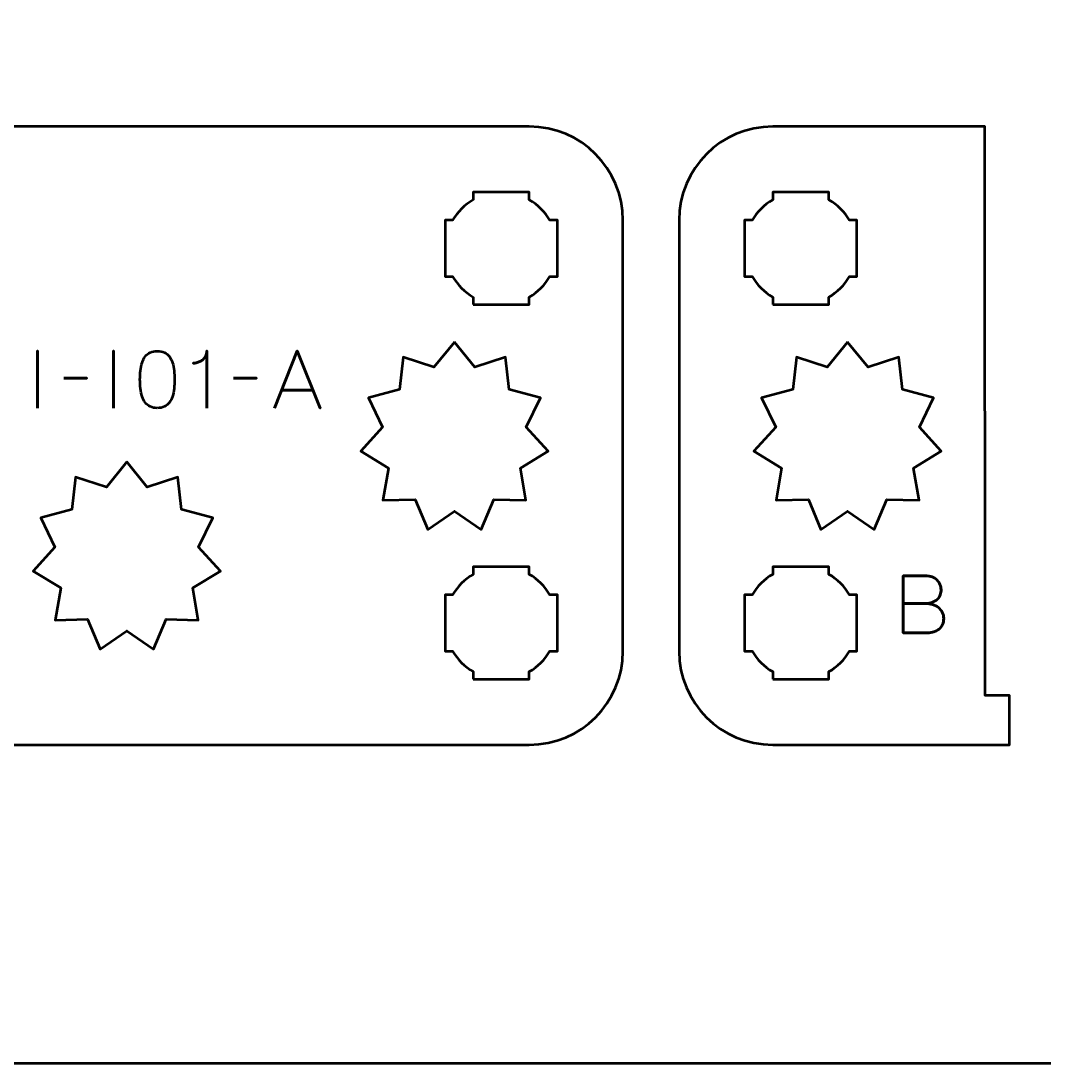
# Model space of a CAD drawing. Header units: centimetres. Extents: x -21 to 0, y -29.7 to 0.
# Drawn here: x -15.97 to -10.5, y -29.7 to -24.14 of the extents above; entities that cross this region are included whole.
import ezdxf

# ---------------------------------------------------------------- set-up
doc = ezdxf.new("R2010")
doc.units = ezdxf.units.CM
doc.header["$MEASUREMENT"] = 0
doc.layers.add('Layer 1', color=7, linetype='Continuous')

msp = doc.modelspace()

# ---------------------------------------------------------------- linework, layer by layer
at = {"layer": 'Layer 1', "color": 1, "lineweight": 53}
msp.add_open_spline([(-21.00003, -29.19995), (-21.00003, -29.19995), (-21.00003, -10.09992), (-21.00003, -10.09992), (-21.00003, -10.09992), (-21.00003, -10.01709), (-20.93286, -9.94992), (-20.85003, -9.94992), (-20.85003, -9.94992), (-20.7672, -9.94992), (-20.70003, -9.88275), (-20.70003, -9.79992), (-20.70003, -9.79992), (-20.70003, -9.71709), (-20.7672, -9.64992), (-20.85003, -9.64992), (-20.85003, -9.64992), (-20.93286, -9.64992), (-21.00003, -9.58275), (-21.00003, -9.49992), (-21.00003, -9.49992), (-21.00003, -9.41709), (-20.93286, -9.34992), (-20.85003, -9.34992), (-20.85003, -9.34992), (-20.7672, -9.34992), (-20.70003, -9.28275), (-20.70003, -9.19992), (-20.70003, -9.19992), (-20.70003, -9.11709), (-20.7672, -9.04992), (-20.85003, -9.04992), (-20.85003, -9.04992), (-20.93286, -9.04992), (-21.00003, -8.98275), (-21.00003, -8.89992), (-21.00003, -8.89992), (-21.00003, -8.81709), (-20.93286, -8.74992), (-20.85003, -8.74992), (-20.85003, -8.74992), (-20.7672, -8.74992), (-20.70003, -8.68275), (-20.70003, -8.59992), (-20.70003, -8.59992), (-20.70003, -8.51709), (-20.7672, -8.44992), (-20.85003, -8.44992), (-20.85003, -8.44992), (-20.93286, -8.44992), (-21.00003, -8.38275), (-21.00003, -8.29992), (-21.00003, -8.29992), (-21.00003, -8.21709), (-20.93286, -8.14992), (-20.85003, -8.14992), (-20.85003, -8.14992), (-20.7672, -8.14992), (-20.70003, -8.08275), (-20.70003, -7.99992), (-20.70003, -7.99992), (-20.70003, -7.91709), (-20.7672, -7.84992), (-20.85003, -7.84992), (-20.85003, -7.84992), (-20.93286, -7.84992), (-21.00003, -7.78275), (-21.00003, -7.69992), (-21.00003, -7.69992), (-21.00003, -7.61709), (-20.93286, -7.54992), (-20.85003, -7.54992), (-20.85003, -7.54992), (-20.7672, -7.54992), (-20.70003, -7.48275), (-20.70003, -7.39992), (-20.70003, -7.39992), (-20.70003, -7.31709), (-20.7672, -7.24992), (-20.85003, -7.24992), (-20.85003, -7.24992), (-20.93286, -7.24992), (-21.00003, -7.18275), (-21.00003, -7.09992), (-21.00003, -7.09992), (-21.00003, -7.01709), (-20.93286, -6.94992), (-20.85003, -6.94992), (-20.85003, -6.94992), (-20.7672, -6.94992), (-20.70003, -6.88275), (-20.70003, -6.79992), (-20.70003, -6.79992), (-20.70003, -6.71709), (-20.7672, -6.64992), (-20.85003, -6.64992), (-20.85003, -6.64992), (-20.93286, -6.64992), (-21.00003, -6.58275), (-21.00003, -6.49992), (-21.00003, -6.49992), (-21.00003, -6.41709), (-20.93286, -6.34992), (-20.85003, -6.34992), (-20.85003, -6.34992), (-20.7672, -6.34992), (-20.70003, -6.28275), (-20.70003, -6.19992), (-20.70003, -6.19992), (-20.70003, -6.11709), (-20.7672, -6.04992), (-20.85003, -6.04992), (-20.85003, -6.04992), (-20.93286, -6.04992), (-21.00003, -5.98275), (-21.00003, -5.89992), (-21.00003, -5.89992), (-21.00003, -5.81709), (-20.93286, -5.74992), (-20.85003, -5.74992), (-20.85003, -5.74992), (-20.7672, -5.74992), (-20.70003, -5.68275), (-20.70003, -5.59992), (-20.70003, -5.59992), (-20.70003, -5.51709), (-20.7672, -5.44992), (-20.85003, -5.44992), (-20.85003, -5.44992), (-20.93286, -5.44992), (-21.00003, -5.38275), (-21.00003, -5.29992), (-21.00003, -5.29992), (-21.00003, -5.21709), (-20.93286, -5.14992), (-20.85003, -5.14992), (-20.85003, -5.14992), (-20.7672, -5.14992), (-20.70003, -5.08275), (-20.70003, -4.99992), (-20.70003, -4.99992), (-20.70003, -4.91709), (-20.7672, -4.84992), (-20.85003, -4.84992), (-20.85003, -4.84992), (-20.93286, -4.84992), (-21.00003, -4.78275), (-21.00003, -4.69992), (-21.00003, -4.69992), (-21.00003, -4.61709), (-20.93286, -4.54992), (-20.85003, -4.54992), (-20.85003, -4.54992), (-20.7672, -4.54992), (-20.70003, -4.48275), (-20.70003, -4.39992), (-20.70003, -4.39992), (-20.70003, -4.31709), (-20.7672, -4.24992), (-20.85003, -4.24992), (-20.85003, -4.24992), (-20.93286, -4.24992), (-21.00003, -4.18275), (-21.00003, -4.09992), (-21.00003, -4.09992), (-21.00003, -4.01709), (-20.93286, -3.94992), (-20.85003, -3.94992), (-20.85003, -3.94992), (-20.7672, -3.94992), (-20.70003, -3.88275), (-20.70003, -3.79992), (-20.70003, -3.79992), (-20.70003, -3.71709), (-20.7672, -3.64992), (-20.85003, -3.64992), (-20.85003, -3.64992), (-20.93286, -3.64992), (-21.00003, -3.58275), (-21.00003, -3.49992), (-21.00003, -3.49992), (-21.00003, -3.41709), (-20.93286, -3.34992), (-20.85003, -3.34992), (-20.85003, -3.34992), (-20.7672, -3.34992), (-20.70003, -3.28275), (-20.70003, -3.19992), (-20.70003, -3.19992), (-20.70003, -3.11709), (-20.7672, -3.04992), (-20.85003, -3.04992), (-20.85003, -3.04992), (-20.93286, -3.04992), (-21.00003, -2.98275), (-21.00003, -2.89992), (-21.00003, -2.89992), (-21.00003, -2.81709), (-20.93286, -2.74992), (-20.85003, -2.74992), (-20.85003, -2.74992), (-20.7672, -2.74992), (-20.70003, -2.68275), (-20.70003, -2.59992), (-20.70003, -2.59992), (-20.70003, -2.51709), (-20.7672, -2.44992), (-20.85003, -2.44992), (-20.85003, -2.44992), (-20.93286, -2.44992), (-21.00003, -2.38275), (-21.00003, -2.29992), (-21.00003, -2.29992), (-21.00003, -2.21709), (-20.93286, -2.14992), (-20.85003, -2.14992), (-20.85003, -2.14992), (-20.7672, -2.14992), (-20.70003, -2.08275), (-20.70003, -1.99992), (-20.70003, -1.99992), (-20.70003, -1.91709), (-20.7672, -1.84992), (-20.85003, -1.84992), (-20.85003, -1.84992), (-20.93286, -1.84992), (-21.00003, -1.78275), (-21.00003, -1.69992), (-21.00003, -1.69992), (-21.00003, -1.61709), (-20.93286, -1.54992), (-20.85003, -1.54992), (-20.85003, -1.54992), (-20.7672, -1.54992), (-20.70003, -1.48275), (-20.70003, -1.39992), (-20.70003, -1.39992), (-20.70003, -1.31709), (-20.7672, -1.24992), (-20.85003, -1.24992), (-20.85003, -1.24992), (-20.93286, -1.24992), (-21.00003, -1.18275), (-21.00003, -1.09992), (-21.00003, -1.09992), (-21.00003, -1.09992), (-21.00003, -0.49992), (-21.00003, -0.49992), (-21.00003, -0.49992), (-21.00003, -0.22295), (-20.77694, 0.00004), (-20.49994, 0.00004), (-20.49994, 0.00004), (-20.49994, 0.00004), (-0.50008, 0.00004), (-0.50008, 0.00004), (-0.50008, 0.00004), (-0.22294, 0.00004), (0.00002, -0.22295), (0.00002, -0.49992), (0.00002, -0.49992), (0.00002, -0.49992), (0.00002, -29.19995), (0.00002, -29.19995), (0.00002, -29.19995), (0.00002, -29.47695), (-0.22294, -29.70004), (-0.50008, -29.70004), (-0.50008, -29.70004), (-0.50008, -29.70004), (-20.49994, -29.70004), (-20.49994, -29.70004), (-20.49994, -29.70004), (-20.77694, -29.70004), (-21.00003, -29.47695), (-21.00003, -29.19995)], degree=3, knots=[0, 0, 0, 0, 0.0144928, 0.0144928, 0.0144928, 0.0144928, 0.0289855, 0.0289855, 0.0289855, 0.0289855, 0.0434783, 0.0434783, 0.0434783, 0.0434783, 0.057971, 0.057971, 0.057971, 0.057971, 0.0724638, 0.0724638, 0.0724638, 0.0724638, 0.0869565, 0.0869565, 0.0869565, 0.0869565, 0.1014493, 0.1014493, 0.1014493, 0.1014493, 0.115942, 0.115942, 0.115942, 0.115942, 0.1304348, 0.1304348, 0.1304348, 0.1304348, 0.1449275, 0.1449275, 0.1449275, 0.1449275, 0.1594203, 0.1594203, 0.1594203, 0.1594203, 0.173913, 0.173913, 0.173913, 0.173913, 0.1884058, 0.1884058, 0.1884058, 0.1884058, 0.2028986, 0.2028986, 0.2028986, 0.2028986, 0.2173913, 0.2173913, 0.2173913, 0.2173913, 0.2318841, 0.2318841, 0.2318841, 0.2318841, 0.2463768, 0.2463768, 0.2463768, 0.2463768, 0.2608696, 0.2608696, 0.2608696, 0.2608696, 0.2753623, 0.2753623, 0.2753623, 0.2753623, 0.2898551, 0.2898551, 0.2898551, 0.2898551, 0.3043478, 0.3043478, 0.3043478, 0.3043478, 0.3188406, 0.3188406, 0.3188406, 0.3188406, 0.3333333, 0.3333333, 0.3333333, 0.3333333, 0.3478261, 0.3478261, 0.3478261, 0.3478261, 0.3623188, 0.3623188, 0.3623188, 0.3623188, 0.3768116, 0.3768116, 0.3768116, 0.3768116, 0.3913043, 0.3913043, 0.3913043, 0.3913043, 0.4057971, 0.4057971, 0.4057971, 0.4057971, 0.4202899, 0.4202899, 0.4202899, 0.4202899, 0.4347826, 0.4347826, 0.4347826, 0.4347826, 0.4492754, 0.4492754, 0.4492754, 0.4492754, 0.4637681, 0.4637681, 0.4637681, 0.4637681, 0.4782609, 0.4782609, 0.4782609, 0.4782609, 0.4927536, 0.4927536, 0.4927536, 0.4927536, 0.5072464, 0.5072464, 0.5072464, 0.5072464, 0.5217391, 0.5217391, 0.5217391, 0.5217391, 0.5362319, 0.5362319, 0.5362319, 0.5362319, 0.5507246, 0.5507246, 0.5507246, 0.5507246, 0.5652174, 0.5652174, 0.5652174, 0.5652174, 0.5797101, 0.5797101, 0.5797101, 0.5797101, 0.5942029, 0.5942029, 0.5942029, 0.5942029, 0.6086957, 0.6086957, 0.6086957, 0.6086957, 0.6231884, 0.6231884, 0.6231884, 0.6231884, 0.6376812, 0.6376812, 0.6376812, 0.6376812, 0.6521739, 0.6521739, 0.6521739, 0.6521739, 0.6666667, 0.6666667, 0.6666667, 0.6666667, 0.6811594, 0.6811594, 0.6811594, 0.6811594, 0.6956522, 0.6956522, 0.6956522, 0.6956522, 0.7101449, 0.7101449, 0.7101449, 0.7101449, 0.7246377, 0.7246377, 0.7246377, 0.7246377, 0.7391304, 0.7391304, 0.7391304, 0.7391304, 0.7536232, 0.7536232, 0.7536232, 0.7536232, 0.7681159, 0.7681159, 0.7681159, 0.7681159, 0.7826087, 0.7826087, 0.7826087, 0.7826087, 0.7971014, 0.7971014, 0.7971014, 0.7971014, 0.8115942, 0.8115942, 0.8115942, 0.8115942, 0.826087, 0.826087, 0.826087, 0.826087, 0.8405797, 0.8405797, 0.8405797, 0.8405797, 0.8550725, 0.8550725, 0.8550725, 0.8550725, 0.8695652, 0.8695652, 0.8695652, 0.8695652, 0.884058, 0.884058, 0.884058, 0.884058, 0.8985507, 0.8985507, 0.8985507, 0.8985507, 0.9130435, 0.9130435, 0.9130435, 0.9130435, 0.9275362, 0.9275362, 0.9275362, 0.9275362, 0.942029, 0.942029, 0.942029, 0.942029, 0.9565217, 0.9565217, 0.9565217, 0.9565217, 0.9710145, 0.9710145, 0.9710145, 0.9710145, 0.9855072, 0.9855072, 0.9855072, 0.9855072, 1, 1, 1, 1], dxfattribs=at)
at = {"layer": 'Layer 1', "color": 3, "lineweight": 53}
for points in [[(-17.54991, -24.69998), (-17.54991, -24.69998), (-13.25004, -24.69998), (-13.25004, -24.69998), (-13.25004, -24.69998), (-12.9729, -24.69998), (-12.74994, -24.92307), (-12.74994, -25.20007), (-12.74994, -25.20007), (-12.74994, -25.20007), (-12.74994, -27.49994), (-12.74994, -27.49994), (-12.74994, -27.49994), (-12.74994, -27.77708), (-12.9729, -28.00004), (-13.25004, -28.00004), (-13.25004, -28.00004), (-13.25004, -28.00004), (-17.54991, -28.00004), (-17.54991, -28.00004), (-17.54991, -28.00004), (-17.82691, -28.00004), (-18.05, -27.77708), (-18.05, -27.49994), (-18.05, -27.49994), (-18.05, -27.49994), (-18.05, -25.20007), (-18.05, -25.20007), (-18.05, -25.20007), (-18.05, -24.92307), (-17.82691, -24.69998), (-17.54991, -24.69998)], [(-11.94991, -24.69998), (-11.94991, -24.69998), (-10.81599, -24.69998), (-10.81599, -24.69998), (-10.81599, -24.69998), (-10.81599, -24.69998), (-10.81597, -27.73754), (-10.81597, -27.73754), (-10.81597, -27.73754), (-10.81597, -27.73754), (-10.68497, -27.73754), (-10.68497, -27.73754), (-10.68497, -27.73754), (-10.68497, -27.73754), (-10.68499, -28.00004), (-10.68499, -28.00004), (-10.68499, -28.00004), (-10.68499, -28.00004), (-11.94991, -28.00004), (-11.94991, -28.00004), (-11.94991, -28.00004), (-12.22691, -28.00004), (-12.45, -27.77708), (-12.45, -27.49994), (-12.45, -27.49994), (-12.45, -27.49994), (-12.45, -25.20007), (-12.45, -25.20007), (-12.45, -25.20007), (-12.45, -24.92307), (-12.22691, -24.69998), (-11.94991, -24.69998)]]:
    msp.add_open_spline(points, degree=3, knots=[0, 0, 0, 0, 0.125, 0.125, 0.125, 0.125, 0.25, 0.25, 0.25, 0.25, 0.375, 0.375, 0.375, 0.375, 0.5, 0.5, 0.5, 0.5, 0.625, 0.625, 0.625, 0.625, 0.75, 0.75, 0.75, 0.75, 0.875, 0.875, 0.875, 0.875, 1, 1, 1, 1], dxfattribs=at)
at = {"layer": 'Layer 1', "lineweight": 53}
for points, knots in [([(-13.55004, -25.65001), (-13.55004, -25.65001), (-13.55004, -25.6099), (-13.55004, -25.6099), (-13.55004, -25.6099), (-13.59551, -25.58358), (-13.6334, -25.54555), (-13.65986, -25.50008), (-13.65986, -25.50008), (-13.65986, -25.50008), (-13.69997, -25.50008), (-13.69997, -25.50008), (-13.69997, -25.50008), (-13.69997, -25.50008), (-13.69997, -25.35001), (-13.69997, -25.35001), (-13.69997, -25.35001), (-13.69997, -25.35001), (-13.69997, -25.20007), (-13.69997, -25.20007), (-13.69997, -25.20007), (-13.69997, -25.20007), (-13.65986, -25.20007), (-13.65986, -25.20007), (-13.65986, -25.20007), (-13.6334, -25.15446), (-13.59551, -25.11654), (-13.55004, -25.09022), (-13.55004, -25.09022), (-13.55004, -25.09022), (-13.55004, -25.05), (-13.55004, -25.05), (-13.55004, -25.05), (-13.55004, -25.05), (-13.39997, -25.05), (-13.39997, -25.05), (-13.39997, -25.05), (-13.39997, -25.05), (-13.25004, -25.05), (-13.25004, -25.05), (-13.25004, -25.05), (-13.25004, -25.05), (-13.25004, -25.09022), (-13.25004, -25.09022), (-13.25004, -25.09022), (-13.20442, -25.11654), (-13.1665, -25.15446), (-13.14018, -25.20007), (-13.14018, -25.20007), (-13.14018, -25.20007), (-13.09997, -25.20007), (-13.09997, -25.20007), (-13.09997, -25.20007), (-13.09997, -25.20007), (-13.09997, -25.35001), (-13.09997, -25.35001), (-13.09997, -25.35001), (-13.09997, -25.35001), (-13.09997, -25.50008), (-13.09997, -25.50008), (-13.09997, -25.50008), (-13.09997, -25.50008), (-13.14018, -25.50008), (-13.14018, -25.50008), (-13.14018, -25.50008), (-13.1665, -25.54555), (-13.20442, -25.58358), (-13.25004, -25.6099), (-13.25004, -25.6099), (-13.25004, -25.6099), (-13.25004, -25.65001), (-13.25004, -25.65001), (-13.25004, -25.65001), (-13.25004, -25.65001), (-13.39997, -25.65001), (-13.39997, -25.65001), (-13.39997, -25.65001), (-13.39997, -25.65001), (-13.55004, -25.65001), (-13.55004, -25.65001)], [0, 0, 0, 0, 0.05, 0.05, 0.05, 0.05, 0.1, 0.1, 0.1, 0.1, 0.15, 0.15, 0.15, 0.15, 0.2, 0.2, 0.2, 0.2, 0.25, 0.25, 0.25, 0.25, 0.3, 0.3, 0.3, 0.3, 0.35, 0.35, 0.35, 0.35, 0.4, 0.4, 0.4, 0.4, 0.45, 0.45, 0.45, 0.45, 0.5, 0.5, 0.5, 0.5, 0.55, 0.55, 0.55, 0.55, 0.6, 0.6, 0.6, 0.6, 0.65, 0.65, 0.65, 0.65, 0.7, 0.7, 0.7, 0.7, 0.75, 0.75, 0.75, 0.75, 0.8, 0.8, 0.8, 0.8, 0.85, 0.85, 0.85, 0.85, 0.9, 0.9, 0.9, 0.9, 0.95, 0.95, 0.95, 0.95, 1, 1, 1, 1]), ([(-11.94991, -25.65001), (-11.94991, -25.65001), (-11.94991, -25.6099), (-11.94991, -25.6099), (-11.94991, -25.6099), (-11.99552, -25.58358), (-12.03344, -25.54555), (-12.05976, -25.50008), (-12.05976, -25.50008), (-12.05976, -25.50008), (-12.09998, -25.50008), (-12.09998, -25.50008), (-12.09998, -25.50008), (-12.09998, -25.50008), (-12.09998, -25.35001), (-12.09998, -25.35001), (-12.09998, -25.35001), (-12.09998, -25.35001), (-12.09998, -25.20007), (-12.09998, -25.20007), (-12.09998, -25.20007), (-12.09998, -25.20007), (-12.05976, -25.20007), (-12.05976, -25.20007), (-12.05976, -25.20007), (-12.03344, -25.15446), (-11.99552, -25.11654), (-11.94991, -25.09022), (-11.94991, -25.09022), (-11.94991, -25.09022), (-11.94991, -25.05), (-11.94991, -25.05), (-11.94991, -25.05), (-11.94991, -25.05), (-11.79998, -25.05), (-11.79998, -25.05), (-11.79998, -25.05), (-11.79998, -25.05), (-11.6499, -25.05), (-11.6499, -25.05), (-11.6499, -25.05), (-11.6499, -25.05), (-11.6499, -25.09022), (-11.6499, -25.09022), (-11.6499, -25.09022), (-11.60443, -25.11654), (-11.5664, -25.15446), (-11.54008, -25.20007), (-11.54008, -25.20007), (-11.54008, -25.20007), (-11.49997, -25.20007), (-11.49997, -25.20007), (-11.49997, -25.20007), (-11.49997, -25.20007), (-11.49997, -25.35001), (-11.49997, -25.35001), (-11.49997, -25.35001), (-11.49997, -25.35001), (-11.49997, -25.50008), (-11.49997, -25.50008), (-11.49997, -25.50008), (-11.49997, -25.50008), (-11.54008, -25.50008), (-11.54008, -25.50008), (-11.54008, -25.50008), (-11.5664, -25.54555), (-11.60443, -25.58358), (-11.6499, -25.6099), (-11.6499, -25.6099), (-11.6499, -25.6099), (-11.6499, -25.65001), (-11.6499, -25.65001), (-11.6499, -25.65001), (-11.6499, -25.65001), (-11.79998, -25.65001), (-11.79998, -25.65001), (-11.79998, -25.65001), (-11.79998, -25.65001), (-11.94991, -25.65001), (-11.94991, -25.65001)], [0, 0, 0, 0, 0.05, 0.05, 0.05, 0.05, 0.1, 0.1, 0.1, 0.1, 0.15, 0.15, 0.15, 0.15, 0.2, 0.2, 0.2, 0.2, 0.25, 0.25, 0.25, 0.25, 0.3, 0.3, 0.3, 0.3, 0.35, 0.35, 0.35, 0.35, 0.4, 0.4, 0.4, 0.4, 0.45, 0.45, 0.45, 0.45, 0.5, 0.5, 0.5, 0.5, 0.55, 0.55, 0.55, 0.55, 0.6, 0.6, 0.6, 0.6, 0.65, 0.65, 0.65, 0.65, 0.7, 0.7, 0.7, 0.7, 0.75, 0.75, 0.75, 0.75, 0.8, 0.8, 0.8, 0.8, 0.85, 0.85, 0.85, 0.85, 0.9, 0.9, 0.9, 0.9, 0.95, 0.95, 0.95, 0.95, 1, 1, 1, 1]), ([(-13.64997, -25.85001), (-13.64997, -25.85001), (-13.54073, -25.98448), (-13.54073, -25.98448), (-13.54073, -25.98448), (-13.54073, -25.98448), (-13.37686, -25.93103), (-13.37686, -25.93103), (-13.37686, -25.93103), (-13.37686, -25.93103), (-13.35693, -26.10382), (-13.35693, -26.10382), (-13.35693, -26.10382), (-13.35693, -26.10382), (-13.19047, -26.14834), (-13.19047, -26.14834), (-13.19047, -26.14834), (-13.19047, -26.14834), (-13.26617, -26.30459), (-13.26617, -26.30459), (-13.26617, -26.30459), (-13.26617, -26.30459), (-13.14997, -26.43298), (-13.14997, -26.43298), (-13.14997, -26.43298), (-13.14997, -26.43298), (-13.29726, -26.52308), (-13.29726, -26.52308), (-13.29726, -26.52308), (-13.29726, -26.52308), (-13.26821, -26.69454), (-13.26821, -26.69454), (-13.26821, -26.69454), (-13.26821, -26.69454), (-13.44034, -26.68989), (-13.44034, -26.68989), (-13.44034, -26.68989), (-13.44034, -26.68989), (-13.50766, -26.85001), (-13.50766, -26.85001), (-13.50766, -26.85001), (-13.50766, -26.85001), (-13.64997, -26.75208), (-13.64997, -26.75208), (-13.64997, -26.75208), (-13.64997, -26.75208), (-13.79228, -26.85001), (-13.79228, -26.85001), (-13.79228, -26.85001), (-13.79228, -26.85001), (-13.8596, -26.68989), (-13.8596, -26.68989), (-13.8596, -26.68989), (-13.8596, -26.68989), (-14.03173, -26.69454), (-14.03173, -26.69454), (-14.03173, -26.69454), (-14.03173, -26.69454), (-14.00268, -26.52308), (-14.00268, -26.52308), (-14.00268, -26.52308), (-14.00268, -26.52308), (-14.14997, -26.43298), (-14.14997, -26.43298), (-14.14997, -26.43298), (-14.14997, -26.43298), (-14.03377, -26.30459), (-14.03377, -26.30459), (-14.03377, -26.30459), (-14.03377, -26.30459), (-14.10947, -26.14834), (-14.10947, -26.14834), (-14.10947, -26.14834), (-14.10947, -26.14834), (-13.94301, -26.10382), (-13.94301, -26.10382), (-13.94301, -26.10382), (-13.94301, -26.10382), (-13.92308, -25.93103), (-13.92308, -25.93103), (-13.92308, -25.93103), (-13.92308, -25.93103), (-13.75921, -25.98448), (-13.75921, -25.98448), (-13.75921, -25.98448), (-13.75921, -25.98448), (-13.64997, -25.85001), (-13.64997, -25.85001)], [0, 0, 0, 0, 0.0454545, 0.0454545, 0.0454545, 0.0454545, 0.0909091, 0.0909091, 0.0909091, 0.0909091, 0.1363636, 0.1363636, 0.1363636, 0.1363636, 0.1818182, 0.1818182, 0.1818182, 0.1818182, 0.2272727, 0.2272727, 0.2272727, 0.2272727, 0.2727273, 0.2727273, 0.2727273, 0.2727273, 0.3181818, 0.3181818, 0.3181818, 0.3181818, 0.3636364, 0.3636364, 0.3636364, 0.3636364, 0.4090909, 0.4090909, 0.4090909, 0.4090909, 0.4545455, 0.4545455, 0.4545455, 0.4545455, 0.5, 0.5, 0.5, 0.5, 0.5454545, 0.5454545, 0.5454545, 0.5454545, 0.5909091, 0.5909091, 0.5909091, 0.5909091, 0.6363636, 0.6363636, 0.6363636, 0.6363636, 0.6818182, 0.6818182, 0.6818182, 0.6818182, 0.7272727, 0.7272727, 0.7272727, 0.7272727, 0.7727273, 0.7727273, 0.7727273, 0.7727273, 0.8181818, 0.8181818, 0.8181818, 0.8181818, 0.8636364, 0.8636364, 0.8636364, 0.8636364, 0.9090909, 0.9090909, 0.9090909, 0.9090909, 0.9545455, 0.9545455, 0.9545455, 0.9545455, 1, 1, 1, 1]), ([(-11.54997, -25.85001), (-11.54997, -25.85001), (-11.44073, -25.98448), (-11.44073, -25.98448), (-11.44073, -25.98448), (-11.44073, -25.98448), (-11.27686, -25.93103), (-11.27686, -25.93103), (-11.27686, -25.93103), (-11.27686, -25.93103), (-11.25693, -26.10382), (-11.25693, -26.10382), (-11.25693, -26.10382), (-11.25693, -26.10382), (-11.09047, -26.14834), (-11.09047, -26.14834), (-11.09047, -26.14834), (-11.09047, -26.14834), (-11.16617, -26.30459), (-11.16617, -26.30459), (-11.16617, -26.30459), (-11.16617, -26.30459), (-11.04997, -26.43298), (-11.04997, -26.43298), (-11.04997, -26.43298), (-11.04997, -26.43298), (-11.19726, -26.52308), (-11.19726, -26.52308), (-11.19726, -26.52308), (-11.19726, -26.52308), (-11.16821, -26.69454), (-11.16821, -26.69454), (-11.16821, -26.69454), (-11.16821, -26.69454), (-11.34034, -26.68989), (-11.34034, -26.68989), (-11.34034, -26.68989), (-11.34034, -26.68989), (-11.40766, -26.85001), (-11.40766, -26.85001), (-11.40766, -26.85001), (-11.40766, -26.85001), (-11.54997, -26.75208), (-11.54997, -26.75208), (-11.54997, -26.75208), (-11.54997, -26.75208), (-11.69228, -26.85001), (-11.69228, -26.85001), (-11.69228, -26.85001), (-11.69228, -26.85001), (-11.7596, -26.68989), (-11.7596, -26.68989), (-11.7596, -26.68989), (-11.7596, -26.68989), (-11.93173, -26.69454), (-11.93173, -26.69454), (-11.93173, -26.69454), (-11.93173, -26.69454), (-11.90268, -26.52308), (-11.90268, -26.52308), (-11.90268, -26.52308), (-11.90268, -26.52308), (-12.04997, -26.43298), (-12.04997, -26.43298), (-12.04997, -26.43298), (-12.04997, -26.43298), (-11.93377, -26.30459), (-11.93377, -26.30459), (-11.93377, -26.30459), (-11.93377, -26.30459), (-12.00947, -26.14834), (-12.00947, -26.14834), (-12.00947, -26.14834), (-12.00947, -26.14834), (-11.84301, -26.10382), (-11.84301, -26.10382), (-11.84301, -26.10382), (-11.84301, -26.10382), (-11.82308, -25.93103), (-11.82308, -25.93103), (-11.82308, -25.93103), (-11.82308, -25.93103), (-11.65921, -25.98448), (-11.65921, -25.98448), (-11.65921, -25.98448), (-11.65921, -25.98448), (-11.54997, -25.85001), (-11.54997, -25.85001)], [0, 0, 0, 0, 0.0454545, 0.0454545, 0.0454545, 0.0454545, 0.0909091, 0.0909091, 0.0909091, 0.0909091, 0.1363636, 0.1363636, 0.1363636, 0.1363636, 0.1818182, 0.1818182, 0.1818182, 0.1818182, 0.2272727, 0.2272727, 0.2272727, 0.2272727, 0.2727273, 0.2727273, 0.2727273, 0.2727273, 0.3181818, 0.3181818, 0.3181818, 0.3181818, 0.3636364, 0.3636364, 0.3636364, 0.3636364, 0.4090909, 0.4090909, 0.4090909, 0.4090909, 0.4545455, 0.4545455, 0.4545455, 0.4545455, 0.5, 0.5, 0.5, 0.5, 0.5454545, 0.5454545, 0.5454545, 0.5454545, 0.5909091, 0.5909091, 0.5909091, 0.5909091, 0.6363636, 0.6363636, 0.6363636, 0.6363636, 0.6818182, 0.6818182, 0.6818182, 0.6818182, 0.7272727, 0.7272727, 0.7272727, 0.7272727, 0.7727273, 0.7727273, 0.7727273, 0.7727273, 0.8181818, 0.8181818, 0.8181818, 0.8181818, 0.8636364, 0.8636364, 0.8636364, 0.8636364, 0.9090909, 0.9090909, 0.9090909, 0.9090909, 0.9545455, 0.9545455, 0.9545455, 0.9545455, 1, 1, 1, 1]), ([(-15.39997, -26.4897), (-15.39997, -26.4897), (-15.29073, -26.62417), (-15.29073, -26.62417), (-15.29073, -26.62417), (-15.29073, -26.62417), (-15.12686, -26.57072), (-15.12686, -26.57072), (-15.12686, -26.57072), (-15.12686, -26.57072), (-15.10693, -26.74351), (-15.10693, -26.74351), (-15.10693, -26.74351), (-15.10693, -26.74351), (-14.94047, -26.78803), (-14.94047, -26.78803), (-14.94047, -26.78803), (-14.94047, -26.78803), (-15.01617, -26.94428), (-15.01617, -26.94428), (-15.01617, -26.94428), (-15.01617, -26.94428), (-14.89997, -27.07267), (-14.89997, -27.07267), (-14.89997, -27.07267), (-14.89997, -27.07267), (-15.04726, -27.16277), (-15.04726, -27.16277), (-15.04726, -27.16277), (-15.04726, -27.16277), (-15.01821, -27.33423), (-15.01821, -27.33423), (-15.01821, -27.33423), (-15.01821, -27.33423), (-15.19034, -27.32958), (-15.19034, -27.32958), (-15.19034, -27.32958), (-15.19034, -27.32958), (-15.25766, -27.4897), (-15.25766, -27.4897), (-15.25766, -27.4897), (-15.25766, -27.4897), (-15.39997, -27.39177), (-15.39997, -27.39177), (-15.39997, -27.39177), (-15.39997, -27.39177), (-15.54228, -27.4897), (-15.54228, -27.4897), (-15.54228, -27.4897), (-15.54228, -27.4897), (-15.6096, -27.32958), (-15.6096, -27.32958), (-15.6096, -27.32958), (-15.6096, -27.32958), (-15.78173, -27.33423), (-15.78173, -27.33423), (-15.78173, -27.33423), (-15.78173, -27.33423), (-15.75268, -27.16277), (-15.75268, -27.16277), (-15.75268, -27.16277), (-15.75268, -27.16277), (-15.89997, -27.07267), (-15.89997, -27.07267), (-15.89997, -27.07267), (-15.89997, -27.07267), (-15.78377, -26.94428), (-15.78377, -26.94428), (-15.78377, -26.94428), (-15.78377, -26.94428), (-15.85947, -26.78803), (-15.85947, -26.78803), (-15.85947, -26.78803), (-15.85947, -26.78803), (-15.69301, -26.74351), (-15.69301, -26.74351), (-15.69301, -26.74351), (-15.69301, -26.74351), (-15.67308, -26.57072), (-15.67308, -26.57072), (-15.67308, -26.57072), (-15.67308, -26.57072), (-15.50921, -26.62417), (-15.50921, -26.62417), (-15.50921, -26.62417), (-15.50921, -26.62417), (-15.39997, -26.4897), (-15.39997, -26.4897)], [0, 0, 0, 0, 0.0454545, 0.0454545, 0.0454545, 0.0454545, 0.0909091, 0.0909091, 0.0909091, 0.0909091, 0.1363636, 0.1363636, 0.1363636, 0.1363636, 0.1818182, 0.1818182, 0.1818182, 0.1818182, 0.2272727, 0.2272727, 0.2272727, 0.2272727, 0.2727273, 0.2727273, 0.2727273, 0.2727273, 0.3181818, 0.3181818, 0.3181818, 0.3181818, 0.3636364, 0.3636364, 0.3636364, 0.3636364, 0.4090909, 0.4090909, 0.4090909, 0.4090909, 0.4545455, 0.4545455, 0.4545455, 0.4545455, 0.5, 0.5, 0.5, 0.5, 0.5454545, 0.5454545, 0.5454545, 0.5454545, 0.5909091, 0.5909091, 0.5909091, 0.5909091, 0.6363636, 0.6363636, 0.6363636, 0.6363636, 0.6818182, 0.6818182, 0.6818182, 0.6818182, 0.7272727, 0.7272727, 0.7272727, 0.7272727, 0.7727273, 0.7727273, 0.7727273, 0.7727273, 0.8181818, 0.8181818, 0.8181818, 0.8181818, 0.8636364, 0.8636364, 0.8636364, 0.8636364, 0.9090909, 0.9090909, 0.9090909, 0.9090909, 0.9545455, 0.9545455, 0.9545455, 0.9545455, 1, 1, 1, 1]), ([(-13.55004, -27.65008), (-13.55004, -27.65008), (-13.55004, -27.60983), (-13.55004, -27.60983), (-13.55004, -27.60983), (-13.59551, -27.58351), (-13.6334, -27.54548), (-13.65986, -27.50001), (-13.65986, -27.50001), (-13.65986, -27.50001), (-13.69997, -27.50001), (-13.69997, -27.50001), (-13.69997, -27.50001), (-13.69997, -27.50001), (-13.69997, -27.35008), (-13.69997, -27.35008), (-13.69997, -27.35008), (-13.69997, -27.35008), (-13.69997, -27.20001), (-13.69997, -27.20001), (-13.69997, -27.20001), (-13.69997, -27.20001), (-13.65986, -27.20001), (-13.65986, -27.20001), (-13.65986, -27.20001), (-13.6334, -27.15453), (-13.59551, -27.1165), (-13.55004, -27.09019), (-13.55004, -27.09019), (-13.55004, -27.09019), (-13.55004, -27.05008), (-13.55004, -27.05008), (-13.55004, -27.05008), (-13.55004, -27.05008), (-13.39997, -27.05008), (-13.39997, -27.05008), (-13.39997, -27.05008), (-13.39997, -27.05008), (-13.25004, -27.05008), (-13.25004, -27.05008), (-13.25004, -27.05008), (-13.25004, -27.05008), (-13.25004, -27.09019), (-13.25004, -27.09019), (-13.25004, -27.09019), (-13.20442, -27.1165), (-13.1665, -27.15453), (-13.14018, -27.20001), (-13.14018, -27.20001), (-13.14018, -27.20001), (-13.09997, -27.20001), (-13.09997, -27.20001), (-13.09997, -27.20001), (-13.09997, -27.20001), (-13.09997, -27.35008), (-13.09997, -27.35008), (-13.09997, -27.35008), (-13.09997, -27.35008), (-13.09997, -27.50001), (-13.09997, -27.50001), (-13.09997, -27.50001), (-13.09997, -27.50001), (-13.14018, -27.50001), (-13.14018, -27.50001), (-13.14018, -27.50001), (-13.1665, -27.54548), (-13.20442, -27.58351), (-13.25004, -27.60983), (-13.25004, -27.60983), (-13.25004, -27.60983), (-13.25004, -27.65008), (-13.25004, -27.65008), (-13.25004, -27.65008), (-13.25004, -27.65008), (-13.39997, -27.65008), (-13.39997, -27.65008), (-13.39997, -27.65008), (-13.39997, -27.65008), (-13.55004, -27.65008), (-13.55004, -27.65008)], [0, 0, 0, 0, 0.05, 0.05, 0.05, 0.05, 0.1, 0.1, 0.1, 0.1, 0.15, 0.15, 0.15, 0.15, 0.2, 0.2, 0.2, 0.2, 0.25, 0.25, 0.25, 0.25, 0.3, 0.3, 0.3, 0.3, 0.35, 0.35, 0.35, 0.35, 0.4, 0.4, 0.4, 0.4, 0.45, 0.45, 0.45, 0.45, 0.5, 0.5, 0.5, 0.5, 0.55, 0.55, 0.55, 0.55, 0.6, 0.6, 0.6, 0.6, 0.65, 0.65, 0.65, 0.65, 0.7, 0.7, 0.7, 0.7, 0.75, 0.75, 0.75, 0.75, 0.8, 0.8, 0.8, 0.8, 0.85, 0.85, 0.85, 0.85, 0.9, 0.9, 0.9, 0.9, 0.95, 0.95, 0.95, 0.95, 1, 1, 1, 1]), ([(-11.94991, -27.65008), (-11.94991, -27.65008), (-11.94991, -27.60983), (-11.94991, -27.60983), (-11.94991, -27.60983), (-11.99552, -27.58351), (-12.03344, -27.54548), (-12.05976, -27.50001), (-12.05976, -27.50001), (-12.05976, -27.50001), (-12.09998, -27.50001), (-12.09998, -27.50001), (-12.09998, -27.50001), (-12.09998, -27.50001), (-12.09998, -27.35008), (-12.09998, -27.35008), (-12.09998, -27.35008), (-12.09998, -27.35008), (-12.09998, -27.20001), (-12.09998, -27.20001), (-12.09998, -27.20001), (-12.09998, -27.20001), (-12.05976, -27.20001), (-12.05976, -27.20001), (-12.05976, -27.20001), (-12.03344, -27.15453), (-11.99552, -27.1165), (-11.94991, -27.09019), (-11.94991, -27.09019), (-11.94991, -27.09019), (-11.94991, -27.05008), (-11.94991, -27.05008), (-11.94991, -27.05008), (-11.94991, -27.05008), (-11.79998, -27.05008), (-11.79998, -27.05008), (-11.79998, -27.05008), (-11.79998, -27.05008), (-11.6499, -27.05008), (-11.6499, -27.05008), (-11.6499, -27.05008), (-11.6499, -27.05008), (-11.6499, -27.09019), (-11.6499, -27.09019), (-11.6499, -27.09019), (-11.60443, -27.1165), (-11.5664, -27.15453), (-11.54008, -27.20001), (-11.54008, -27.20001), (-11.54008, -27.20001), (-11.49997, -27.20001), (-11.49997, -27.20001), (-11.49997, -27.20001), (-11.49997, -27.20001), (-11.49997, -27.35008), (-11.49997, -27.35008), (-11.49997, -27.35008), (-11.49997, -27.35008), (-11.49997, -27.50001), (-11.49997, -27.50001), (-11.49997, -27.50001), (-11.49997, -27.50001), (-11.54008, -27.50001), (-11.54008, -27.50001), (-11.54008, -27.50001), (-11.5664, -27.54548), (-11.60443, -27.58351), (-11.6499, -27.60983), (-11.6499, -27.60983), (-11.6499, -27.60983), (-11.6499, -27.65008), (-11.6499, -27.65008), (-11.6499, -27.65008), (-11.6499, -27.65008), (-11.79998, -27.65008), (-11.79998, -27.65008), (-11.79998, -27.65008), (-11.79998, -27.65008), (-11.94991, -27.65008), (-11.94991, -27.65008)], [0, 0, 0, 0, 0.05, 0.05, 0.05, 0.05, 0.1, 0.1, 0.1, 0.1, 0.15, 0.15, 0.15, 0.15, 0.2, 0.2, 0.2, 0.2, 0.25, 0.25, 0.25, 0.25, 0.3, 0.3, 0.3, 0.3, 0.35, 0.35, 0.35, 0.35, 0.4, 0.4, 0.4, 0.4, 0.45, 0.45, 0.45, 0.45, 0.5, 0.5, 0.5, 0.5, 0.55, 0.55, 0.55, 0.55, 0.6, 0.6, 0.6, 0.6, 0.65, 0.65, 0.65, 0.65, 0.7, 0.7, 0.7, 0.7, 0.75, 0.75, 0.75, 0.75, 0.8, 0.8, 0.8, 0.8, 0.85, 0.85, 0.85, 0.85, 0.9, 0.9, 0.9, 0.9, 0.95, 0.95, 0.95, 0.95, 1, 1, 1, 1])]:
    msp.add_open_spline(points, degree=3, knots=knots, dxfattribs=at)
at = {"layer": 'Layer 1', "color": 5, "lineweight": 53}
for points, knots in [([(-15.87727, -26.20262), (-15.87727, -26.20262), (-15.87727, -25.8974), (-15.87727, -25.8974), (-15.87727, -25.8974), (-15.87727, -25.8974), (-15.87727, -26.20262), (-15.87727, -26.20262)], [0, 0, 0, 0, 0.5, 0.5, 0.5, 0.5, 1, 1, 1, 1]), ([(-15.47045, -26.20262), (-15.47045, -26.20262), (-15.47045, -25.8974), (-15.47045, -25.8974), (-15.47045, -25.8974), (-15.47045, -25.8974), (-15.47045, -26.20262), (-15.47045, -26.20262)], [0, 0, 0, 0, 0.5, 0.5, 0.5, 0.5, 1, 1, 1, 1]), ([(-15.23719, -26.20262), (-15.22238, -26.20255), (-15.20961, -26.19994), (-15.19895, -26.19486), (-15.19895, -26.19486), (-15.18837, -26.18978), (-15.17955, -26.18251), (-15.1725, -26.17327), (-15.1725, -26.17327), (-15.16551, -26.16396), (-15.16001, -26.15295), (-15.15592, -26.14025), (-15.15592, -26.14025), (-15.15189, -26.12755), (-15.149, -26.11365), (-15.14738, -26.09841), (-15.14738, -26.09841), (-15.14568, -26.08317), (-15.14484, -26.06715), (-15.14491, -26.05022), (-15.14491, -26.05022), (-15.14484, -26.03336), (-15.14568, -26.01734), (-15.14738, -26.00217), (-15.14738, -26.00217), (-15.149, -25.987), (-15.15189, -25.97303), (-15.15592, -25.96033), (-15.15592, -25.96033), (-15.16001, -25.9477), (-15.16551, -25.9367), (-15.1725, -25.92731), (-15.1725, -25.92731), (-15.17955, -25.918), (-15.18837, -25.91073), (-15.19895, -25.90565), (-15.19895, -25.90565), (-15.20961, -25.9005), (-15.22238, -25.89789), (-15.23719, -25.89782), (-15.23719, -25.89782), (-15.25201, -25.89789), (-15.26478, -25.9005), (-15.27544, -25.90565), (-15.27544, -25.90565), (-15.28602, -25.91073), (-15.29484, -25.918), (-15.30189, -25.92731), (-15.30189, -25.92731), (-15.30888, -25.9367), (-15.31438, -25.9477), (-15.31847, -25.96033), (-15.31847, -25.96033), (-15.3225, -25.97303), (-15.32539, -25.987), (-15.32701, -26.00217), (-15.32701, -26.00217), (-15.3287, -26.01734), (-15.32955, -26.03336), (-15.32948, -26.05022), (-15.32948, -26.05022), (-15.32955, -26.06715), (-15.3287, -26.08317), (-15.32701, -26.09841), (-15.32701, -26.09841), (-15.32539, -26.11365), (-15.3225, -26.12755), (-15.31847, -26.14025), (-15.31847, -26.14025), (-15.31438, -26.15295), (-15.30888, -26.16396), (-15.30189, -26.17327), (-15.30189, -26.17327), (-15.29484, -26.18251), (-15.28602, -26.18978), (-15.27544, -26.19486), (-15.27544, -26.19486), (-15.26478, -26.19994), (-15.25201, -26.20255), (-15.23719, -26.20262)], [0, 0, 0, 0, 0.05, 0.05, 0.05, 0.05, 0.1, 0.1, 0.1, 0.1, 0.15, 0.15, 0.15, 0.15, 0.2, 0.2, 0.2, 0.2, 0.25, 0.25, 0.25, 0.25, 0.3, 0.3, 0.3, 0.3, 0.35, 0.35, 0.35, 0.35, 0.4, 0.4, 0.4, 0.4, 0.45, 0.45, 0.45, 0.45, 0.5, 0.5, 0.5, 0.5, 0.55, 0.55, 0.55, 0.55, 0.6, 0.6, 0.6, 0.6, 0.65, 0.65, 0.65, 0.65, 0.7, 0.7, 0.7, 0.7, 0.75, 0.75, 0.75, 0.75, 0.8, 0.8, 0.8, 0.8, 0.85, 0.85, 0.85, 0.85, 0.9, 0.9, 0.9, 0.9, 0.95, 0.95, 0.95, 0.95, 1, 1, 1, 1]), ([(-15.23719, -26.20262), (-15.22238, -26.20255), (-15.20961, -26.19994), (-15.19895, -26.19486), (-15.19895, -26.19486), (-15.18837, -26.18978), (-15.17955, -26.18251), (-15.1725, -26.17327), (-15.1725, -26.17327), (-15.16551, -26.16396), (-15.16001, -26.15295), (-15.15592, -26.14025), (-15.15592, -26.14025), (-15.15189, -26.12755), (-15.149, -26.11365), (-15.14738, -26.09841), (-15.14738, -26.09841), (-15.14568, -26.08317), (-15.14484, -26.06715), (-15.14491, -26.05022), (-15.14491, -26.05022), (-15.14484, -26.03336), (-15.14568, -26.01734), (-15.14738, -26.00217), (-15.14738, -26.00217), (-15.149, -25.987), (-15.15189, -25.97303), (-15.15592, -25.96033), (-15.15592, -25.96033), (-15.16001, -25.9477), (-15.16551, -25.9367), (-15.1725, -25.92731), (-15.1725, -25.92731), (-15.17955, -25.918), (-15.18837, -25.91073), (-15.19895, -25.90565), (-15.19895, -25.90565), (-15.20961, -25.9005), (-15.22238, -25.89789), (-15.23719, -25.89782), (-15.23719, -25.89782), (-15.25201, -25.89789), (-15.26478, -25.9005), (-15.27544, -25.90565), (-15.27544, -25.90565), (-15.28602, -25.91073), (-15.29484, -25.918), (-15.30189, -25.92731), (-15.30189, -25.92731), (-15.30888, -25.9367), (-15.31438, -25.9477), (-15.31847, -25.96033), (-15.31847, -25.96033), (-15.3225, -25.97303), (-15.32539, -25.987), (-15.32701, -26.00217), (-15.32701, -26.00217), (-15.3287, -26.01734), (-15.32955, -26.03336), (-15.32948, -26.05022), (-15.32948, -26.05022), (-15.32955, -26.06715), (-15.3287, -26.08317), (-15.32701, -26.09841), (-15.32701, -26.09841), (-15.32539, -26.11365), (-15.3225, -26.12755), (-15.31847, -26.14025), (-15.31847, -26.14025), (-15.31438, -26.15295), (-15.30888, -26.16396), (-15.30189, -26.17327), (-15.30189, -26.17327), (-15.29484, -26.18251), (-15.28602, -26.18978), (-15.27544, -26.19486), (-15.27544, -26.19486), (-15.26478, -26.19994), (-15.25201, -26.20255), (-15.23719, -26.20262)], [0, 0, 0, 0, 0.05, 0.05, 0.05, 0.05, 0.1, 0.1, 0.1, 0.1, 0.15, 0.15, 0.15, 0.15, 0.2, 0.2, 0.2, 0.2, 0.25, 0.25, 0.25, 0.25, 0.3, 0.3, 0.3, 0.3, 0.35, 0.35, 0.35, 0.35, 0.4, 0.4, 0.4, 0.4, 0.45, 0.45, 0.45, 0.45, 0.5, 0.5, 0.5, 0.5, 0.55, 0.55, 0.55, 0.55, 0.6, 0.6, 0.6, 0.6, 0.65, 0.65, 0.65, 0.65, 0.7, 0.7, 0.7, 0.7, 0.75, 0.75, 0.75, 0.75, 0.8, 0.8, 0.8, 0.8, 0.85, 0.85, 0.85, 0.85, 0.9, 0.9, 0.9, 0.9, 0.95, 0.95, 0.95, 0.95, 1, 1, 1, 1]), ([(-14.97261, -26.20262), (-14.97261, -26.20262), (-14.97261, -25.8974), (-14.97261, -25.8974), (-14.97261, -25.8974), (-14.97268, -25.90777), (-14.97452, -25.91666), (-14.97805, -25.92407), (-14.97805, -25.92407), (-14.9815, -25.93155), (-14.98609, -25.93769), (-14.99173, -25.94262), (-14.99173, -25.94262), (-14.99738, -25.94756), (-15.00345, -25.95151), (-15.00994, -25.95448), (-15.00994, -25.95448), (-15.01643, -25.95737), (-15.02271, -25.95956), (-15.02878, -25.9609), (-15.02878, -25.9609), (-15.03491, -25.96231), (-15.04014, -25.96316), (-15.04458, -25.96344), (-15.04458, -25.96344), (-15.04014, -25.96316), (-15.03491, -25.96231), (-15.02878, -25.9609), (-15.02878, -25.9609), (-15.02271, -25.95956), (-15.01643, -25.95737), (-15.00994, -25.95448), (-15.00994, -25.95448), (-15.00345, -25.95151), (-14.99738, -25.94756), (-14.99173, -25.94262), (-14.99173, -25.94262), (-14.98609, -25.93769), (-14.9815, -25.93155), (-14.97805, -25.92407), (-14.97805, -25.92407), (-14.97452, -25.91666), (-14.97268, -25.90777), (-14.97261, -25.8974), (-14.97261, -25.8974), (-14.97261, -25.8974), (-14.97261, -26.20262), (-14.97261, -26.20262)], [0, 0, 0, 0, 0.0833333, 0.0833333, 0.0833333, 0.0833333, 0.1666667, 0.1666667, 0.1666667, 0.1666667, 0.25, 0.25, 0.25, 0.25, 0.3333333, 0.3333333, 0.3333333, 0.3333333, 0.4166667, 0.4166667, 0.4166667, 0.4166667, 0.5, 0.5, 0.5, 0.5, 0.5833333, 0.5833333, 0.5833333, 0.5833333, 0.6666667, 0.6666667, 0.6666667, 0.6666667, 0.75, 0.75, 0.75, 0.75, 0.8333333, 0.8333333, 0.8333333, 0.8333333, 0.9166667, 0.9166667, 0.9166667, 0.9166667, 1, 1, 1, 1]), ([(-14.61025, -26.20262), (-14.61025, -26.20262), (-14.48918, -25.8974), (-14.48918, -25.8974), (-14.48918, -25.8974), (-14.48918, -25.8974), (-14.36768, -26.20262), (-14.36768, -26.20262), (-14.36768, -26.20262), (-14.36768, -26.20262), (-14.48918, -25.8974), (-14.48918, -25.8974), (-14.48918, -25.8974), (-14.48918, -25.8974), (-14.61025, -26.20262), (-14.61025, -26.20262)], [0, 0, 0, 0, 0.25, 0.25, 0.25, 0.25, 0.5, 0.5, 0.5, 0.5, 0.75, 0.75, 0.75, 0.75, 1, 1, 1, 1]), ([(-15.7363, -26.04302), (-15.7363, -26.04302), (-15.61311, -26.04302), (-15.61311, -26.04302), (-15.61311, -26.04302), (-15.61311, -26.04302), (-15.7363, -26.04302), (-15.7363, -26.04302)], [0, 0, 0, 0, 0.5, 0.5, 0.5, 0.5, 1, 1, 1, 1]), ([(-14.83038, -26.04302), (-14.83038, -26.04302), (-14.70719, -26.04302), (-14.70719, -26.04302), (-14.70719, -26.04302), (-14.70719, -26.04302), (-14.83038, -26.04302), (-14.83038, -26.04302)], [0, 0, 0, 0, 0.5, 0.5, 0.5, 0.5, 1, 1, 1, 1]), ([(-14.57215, -26.10652), (-14.57215, -26.10652), (-14.40621, -26.10652), (-14.40621, -26.10652), (-14.40621, -26.10652), (-14.40621, -26.10652), (-14.57215, -26.10652), (-14.57215, -26.10652)], [0, 0, 0, 0, 0.5, 0.5, 0.5, 0.5, 1, 1, 1, 1]), ([(-11.25268, -27.24556), (-11.25268, -27.24556), (-11.13542, -27.24556), (-11.13542, -27.24556), (-11.13542, -27.24556), (-11.12018, -27.24549), (-11.1072, -27.24338), (-11.09626, -27.23921), (-11.09626, -27.23921), (-11.08539, -27.23512), (-11.07658, -27.22955), (-11.06973, -27.22256), (-11.06973, -27.22256), (-11.06289, -27.21558), (-11.05795, -27.20768), (-11.05484, -27.19893), (-11.05484, -27.19893), (-11.05181, -27.19025), (-11.0504, -27.18122), (-11.05075, -27.17191), (-11.05075, -27.17191), (-11.05118, -27.16259), (-11.05315, -27.15356), (-11.05668, -27.14474), (-11.05668, -27.14474), (-11.06014, -27.13592), (-11.06536, -27.12795), (-11.0722, -27.12082), (-11.0722, -27.12082), (-11.07904, -27.1137), (-11.08758, -27.10805), (-11.09795, -27.10389), (-11.09795, -27.10389), (-11.10833, -27.09966), (-11.12053, -27.09747), (-11.13457, -27.0974), (-11.13457, -27.0974), (-11.13457, -27.0974), (-11.25268, -27.0974), (-11.25268, -27.0974), (-11.25268, -27.0974), (-11.25268, -27.0974), (-11.25268, -27.40262), (-11.25268, -27.40262), (-11.25268, -27.40262), (-11.25268, -27.40262), (-11.12272, -27.40262), (-11.12272, -27.40262), (-11.12272, -27.40262), (-11.11058, -27.40262), (-11.09929, -27.40086), (-11.08885, -27.3974), (-11.08885, -27.3974), (-11.07841, -27.39387), (-11.06931, -27.38886), (-11.06141, -27.38216), (-11.06141, -27.38216), (-11.05357, -27.37553), (-11.04744, -27.36748), (-11.04306, -27.35796), (-11.04306, -27.35796), (-11.03869, -27.34843), (-11.03643, -27.33764), (-11.03636, -27.32557), (-11.03636, -27.32557), (-11.03664, -27.31344), (-11.03918, -27.3025), (-11.04405, -27.2927), (-11.04405, -27.2927), (-11.04892, -27.28289), (-11.05569, -27.27449), (-11.06444, -27.26744), (-11.06444, -27.26744), (-11.07319, -27.26045), (-11.08363, -27.25502), (-11.09563, -27.25128), (-11.09563, -27.25128), (-11.10762, -27.24754), (-11.12088, -27.24564), (-11.13542, -27.24556), (-11.13542, -27.24556), (-11.12088, -27.24564), (-11.10762, -27.24754), (-11.09563, -27.25128), (-11.09563, -27.25128), (-11.08363, -27.25502), (-11.07319, -27.26045), (-11.06444, -27.26744), (-11.06444, -27.26744), (-11.05569, -27.27449), (-11.04892, -27.28289), (-11.04405, -27.2927), (-11.04405, -27.2927), (-11.03918, -27.3025), (-11.03664, -27.31344), (-11.03636, -27.32557), (-11.03636, -27.32557), (-11.03643, -27.33764), (-11.03869, -27.34843), (-11.04306, -27.35796), (-11.04306, -27.35796), (-11.04744, -27.36748), (-11.05357, -27.37553), (-11.06141, -27.38216), (-11.06141, -27.38216), (-11.06931, -27.38886), (-11.07841, -27.39387), (-11.08885, -27.3974), (-11.08885, -27.3974), (-11.09929, -27.40086), (-11.11058, -27.40262), (-11.12272, -27.40262), (-11.12272, -27.40262), (-11.12272, -27.40262), (-11.25268, -27.40262), (-11.25268, -27.40262), (-11.25268, -27.40262), (-11.25268, -27.40262), (-11.25268, -27.0974), (-11.25268, -27.0974), (-11.25268, -27.0974), (-11.25268, -27.0974), (-11.13457, -27.0974), (-11.13457, -27.0974), (-11.13457, -27.0974), (-11.12053, -27.09747), (-11.10833, -27.09966), (-11.09795, -27.10389), (-11.09795, -27.10389), (-11.08758, -27.10805), (-11.07904, -27.1137), (-11.0722, -27.12082), (-11.0722, -27.12082), (-11.06536, -27.12795), (-11.06014, -27.13592), (-11.05668, -27.14474), (-11.05668, -27.14474), (-11.05315, -27.15356), (-11.05118, -27.16259), (-11.05075, -27.17191), (-11.05075, -27.17191), (-11.0504, -27.18122), (-11.05181, -27.19025), (-11.05484, -27.19893), (-11.05484, -27.19893), (-11.05795, -27.20768), (-11.06289, -27.21558), (-11.06973, -27.22256), (-11.06973, -27.22256), (-11.07658, -27.22955), (-11.08539, -27.23512), (-11.09626, -27.23921), (-11.09626, -27.23921), (-11.1072, -27.24338), (-11.12018, -27.24549), (-11.13542, -27.24556), (-11.13542, -27.24556), (-11.13542, -27.24556), (-11.25268, -27.24556), (-11.25268, -27.24556)], [0, 0, 0, 0, 0.025, 0.025, 0.025, 0.025, 0.05, 0.05, 0.05, 0.05, 0.075, 0.075, 0.075, 0.075, 0.1, 0.1, 0.1, 0.1, 0.125, 0.125, 0.125, 0.125, 0.15, 0.15, 0.15, 0.15, 0.175, 0.175, 0.175, 0.175, 0.2, 0.2, 0.2, 0.2, 0.225, 0.225, 0.225, 0.225, 0.25, 0.25, 0.25, 0.25, 0.275, 0.275, 0.275, 0.275, 0.3, 0.3, 0.3, 0.3, 0.325, 0.325, 0.325, 0.325, 0.35, 0.35, 0.35, 0.35, 0.375, 0.375, 0.375, 0.375, 0.4, 0.4, 0.4, 0.4, 0.425, 0.425, 0.425, 0.425, 0.45, 0.45, 0.45, 0.45, 0.475, 0.475, 0.475, 0.475, 0.5, 0.5, 0.5, 0.5, 0.525, 0.525, 0.525, 0.525, 0.55, 0.55, 0.55, 0.55, 0.575, 0.575, 0.575, 0.575, 0.6, 0.6, 0.6, 0.6, 0.625, 0.625, 0.625, 0.625, 0.65, 0.65, 0.65, 0.65, 0.675, 0.675, 0.675, 0.675, 0.7, 0.7, 0.7, 0.7, 0.725, 0.725, 0.725, 0.725, 0.75, 0.75, 0.75, 0.75, 0.775, 0.775, 0.775, 0.775, 0.8, 0.8, 0.8, 0.8, 0.825, 0.825, 0.825, 0.825, 0.85, 0.85, 0.85, 0.85, 0.875, 0.875, 0.875, 0.875, 0.9, 0.9, 0.9, 0.9, 0.925, 0.925, 0.925, 0.925, 0.95, 0.95, 0.95, 0.95, 0.975, 0.975, 0.975, 0.975, 1, 1, 1, 1])]:
    msp.add_open_spline(points, degree=3, knots=knots, dxfattribs=at)

doc.saveas('drawing.dxf')
